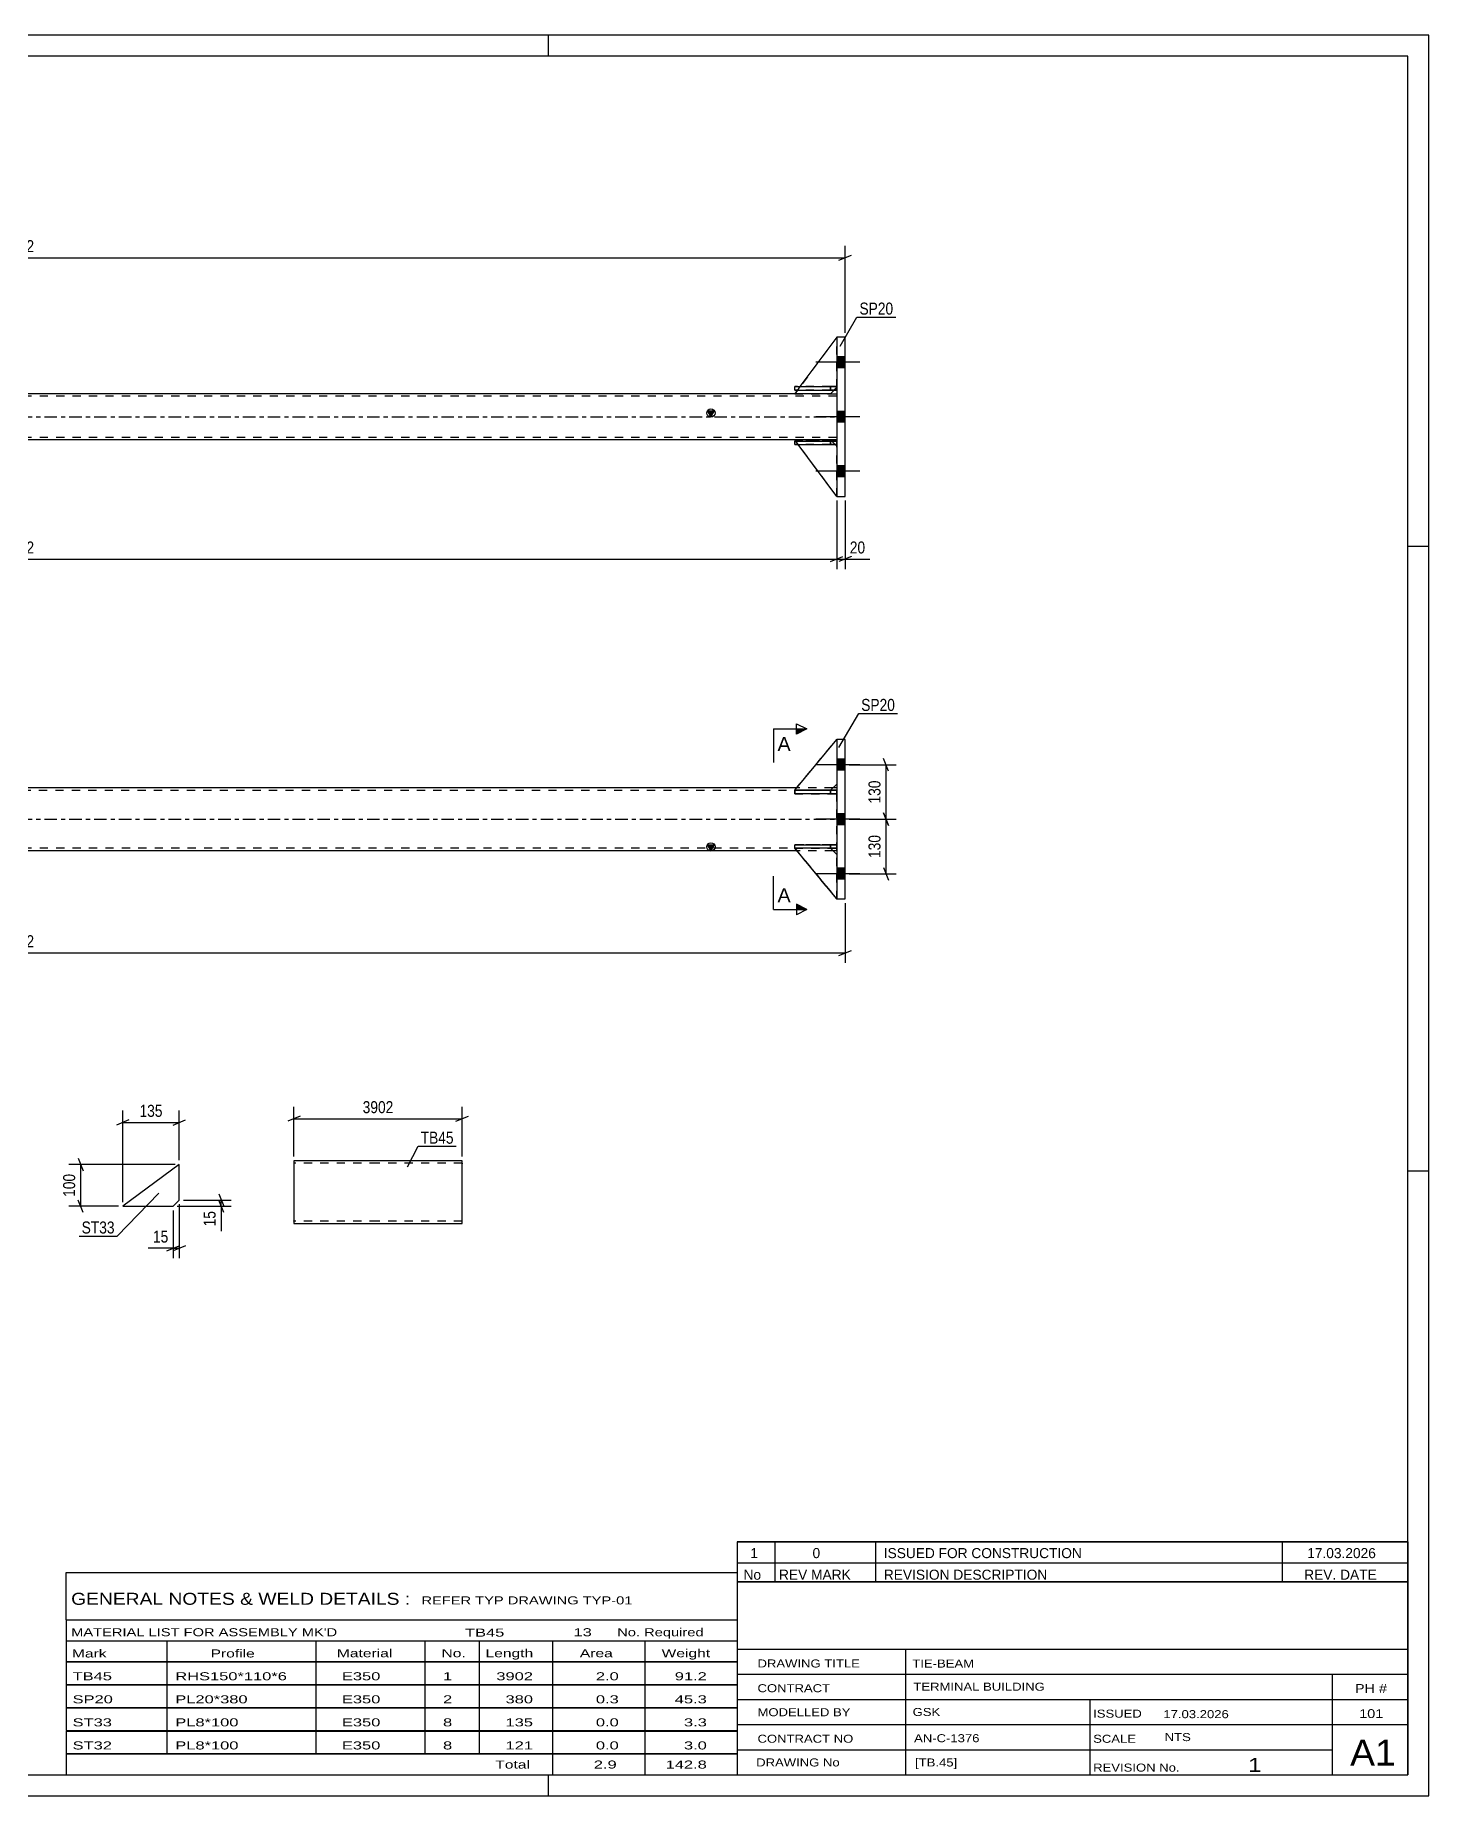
# Model space of a CAD drawing. Header units: millimetres. Extents: x 0 to 594, y 0 to 420.
# Drawn here: x 261.6 to 594, y 0 to 420 of the extents above; entities that cross this region are included whole.
import ezdxf

# ---------------------------------------------------------------- set-up
doc = ezdxf.new("R2010")
doc.units = ezdxf.units.MM
doc.linetypes.add('DXK_LINE_DOT2', pattern=[3.9198, 1.9599, -1.9599])
doc.linetypes.add('DXK_LINE_DOT3', pattern=[5.9187, 2.979, -0.9799, 0.9799, -0.9799])
doc.styles.add('Arial', font='ARIAL.TTF', dxfattribs={"height": 0.2})
doc.styles.add('Arial Narrow', font='ARIALN.TTF', dxfattribs={"height": 0.2})

# ---------------------------------------------------------------- blocks, each defined once
blk = doc.blocks.new('Unknown-580441478-1163')
at = {"color": 5, "linetype": 'Continuous'}
for p, q in [((594, 420), (0, 420)), ((384, 415), (384, 420)), ((594, 0), (594, 420)), ((589, 415), (5, 415)), ((589, 5), (589, 415)), ((594, 298), (589, 298)), ((594, 149), (589, 149)), ((5, 5), (589, 5)), ((384, 0), (384, 5)), ((0, 0), (594, 0))]:
    blk.add_line(p, q, dxfattribs=at)
blk = doc.blocks.new('Part-580441478-1794 - 1775')
at = {"linetype": 'Continuous'}
blk.add_hatch(color=2, dxfattribs=at).paths.add_polyline_path([(422.76, 225.46), (421.96, 226.86), (423.56, 226.86)])
at = {"color": 2, "linetype": 'Continuous'}
for p, q in [((63.47, 240.46), (62.56, 240.46)), ((443.25, 240.46), (72.08, 240.46)), ((452.76, 240.46), (451.85, 240.46)), ((422.76, 225.46), (421.96, 226.86)), ((421.96, 226.86), (423.56, 226.86)), ((423.56, 226.86), (422.76, 225.46)), ((63.45, 225.46), (62.56, 225.46)), ((443.27, 225.46), (72.06, 225.46)), ((452.76, 225.46), (451.87, 225.46))]:
    blk.add_line(p, q, dxfattribs=at)
at = {"color": 7, "linetype": 'DXK_LINE_DOT2'}
for p, q in [((62.56, 225.46), (62.56, 240.46)), ((62.56, 239.86), (452.76, 239.86)), ((72.08, 240.46), (63.47, 240.46)), ((451.85, 240.46), (443.25, 240.46)), ((452.76, 225.46), (452.76, 240.46)), ((452.76, 226.06), (62.56, 226.06)), ((72.06, 225.46), (63.45, 225.46)), ((451.87, 225.46), (443.27, 225.46))]:
    blk.add_line(p, q, dxfattribs=at)
at = {"color": 7, "linetype": 'DXK_LINE_DOT3'}
blk.add_line((62.56, 232.96), (452.76, 232.96), dxfattribs=at)
at = {"color": 2, "linetype": 'Continuous'}
blk.add_circle((422.76, 226.36), 1, dxfattribs=at)
blk = doc.blocks.new('Part-580441478-1785 - 1775')
at = {"color": 2, "linetype": 'Continuous'}
for p, q in [((442.76, 239.06), (442.76, 239.86)), ((442.76, 239.86), (452.76, 239.86)), ((452.76, 239.06), (452.76, 239.86)), ((452.76, 239.86), (452.76, 239.86)), ((452.76, 239.06), (442.76, 239.06)), ((452.76, 239.06), (452.76, 239.06))]:
    blk.add_line(p, q, dxfattribs=at)
at = {"color": 7, "linetype": 'DXK_LINE_DOT2'}
for p, q in [((451.26, 239.86), (442.76, 239.86)), ((451.26, 239.06), (451.26, 239.86)), ((451.26, 239.86), (452.76, 239.86)), ((452.76, 239.06), (452.76, 239.86)), ((442.76, 239.06), (451.26, 239.06)), ((451.26, 239.06), (452.76, 239.06))]:
    blk.add_line(p, q, dxfattribs=at)
blk = doc.blocks.new('Part-580441478-1838 - 1775')
at = {"color": 7, "linetype": 'DXK_LINE_DOT2'}
for p, q in [((452.76, 239.86), (442.76, 239.86)), ((442.76, 239.86), (452.76, 239.86)), ((442.76, 239.86), (442.76, 239.06)), ((451.26, 239.86), (451.26, 239.06)), ((452.76, 239.06), (452.76, 239.86)), ((451.26, 239.06), (442.76, 239.06)), ((442.76, 239.06), (452.76, 239.06)), ((451.26, 239.06), (452.76, 239.06))]:
    blk.add_line(p, q, dxfattribs=at)
blk = doc.blocks.new('Part-580441478-1782 - 1775')
at = {"color": 2, "linetype": 'Continuous'}
for p, q in [((442.76, 239.87), (452.76, 251.96)), ((442.76, 239.87), (442.76, 239.87)), ((451.26, 239.87), (442.76, 239.87)), ((451.26, 239.87), (452.76, 241.37)), ((451.26, 239.87), (451.26, 239.87))]:
    blk.add_line(p, q, dxfattribs=at)
at = {"color": 7, "linetype": 'DXK_LINE_DOT2'}
for p, q in [((442.76, 239.87), (452.76, 251.96)), ((452.76, 251.96), (452.76, 241.37)), ((451.26, 239.87), (442.76, 239.87)), ((452.76, 241.37), (451.26, 239.87))]:
    blk.add_line(p, q, dxfattribs=at)
blk = doc.blocks.new('Part-580441478-1815 - 1775')
at = {"color": 7, "linetype": 'DXK_LINE_DOT2'}
for p, q in [((452.76, 226.86), (442.76, 226.86)), ((442.76, 226.86), (452.76, 226.86)), ((442.76, 226.06), (442.76, 226.86)), ((451.26, 226.86), (451.26, 226.06)), ((452.76, 226.06), (452.76, 226.86)), ((451.26, 226.06), (442.76, 226.06)), ((442.76, 226.06), (452.76, 226.06)), ((451.26, 226.06), (452.76, 226.06))]:
    blk.add_line(p, q, dxfattribs=at)
blk = doc.blocks.new('Part-580441478-1818 - 1775')
at = {"color": 7, "linetype": 'DXK_LINE_DOT2'}
for p, q in [((442.76, 226.07), (442.76, 226.07)), ((451.26, 226.07), (442.76, 226.07)), ((442.76, 226.07), (452.76, 213.96)), ((451.26, 226.07), (442.76, 226.07)), ((452.76, 213.96), (442.76, 226.07)), ((452.76, 224.57), (451.26, 226.07)), ((451.26, 226.07), (451.26, 226.07)), ((452.76, 224.57), (451.26, 226.07)), ((452.76, 213.96), (452.76, 224.57))]:
    blk.add_line(p, q, dxfattribs=at)
blk = doc.blocks.new('Part-580441478-1821 - 1775')
at = {"color": 2, "linetype": 'Continuous'}
for p, q in [((442.76, 226.07), (442.76, 226.07)), ((443.59, 226.07), (442.76, 226.07)), ((452.76, 213.96), (442.76, 226.07)), ((452.76, 224.57), (451.27, 226.06)), ((452.76, 213.96), (452.76, 213.96))]:
    blk.add_line(p, q, dxfattribs=at)
at = {"color": 7, "linetype": 'DXK_LINE_DOT2'}
for p, q in [((451.26, 226.07), (442.76, 226.07)), ((452.76, 213.96), (442.76, 226.07)), ((451.26, 226.07), (443.59, 226.07)), ((451.27, 226.06), (451.26, 226.07)), ((451.26, 226.07), (451.26, 226.07)), ((452.76, 224.57), (451.26, 226.07)), ((452.76, 213.96), (452.76, 224.57)), ((452.76, 213.96), (452.76, 213.96))]:
    blk.add_line(p, q, dxfattribs=at)
blk = doc.blocks.new('Part-580441478-1824 - 1775')
at = {"color": 7, "linetype": 'DXK_LINE_DOT2'}
for p, q in [((442.76, 239.87), (452.76, 251.96)), ((442.76, 239.87), (452.76, 251.96)), ((452.76, 251.96), (452.76, 241.37)), ((442.76, 239.87), (442.76, 239.87)), ((451.26, 239.87), (442.76, 239.87)), ((451.26, 239.87), (442.76, 239.87)), ((452.76, 241.37), (451.26, 239.87)), ((452.76, 241.37), (451.26, 239.87)), ((451.26, 239.87), (451.26, 239.87))]:
    blk.add_line(p, q, dxfattribs=at)
blk = doc.blocks.new('Bolt-580441478-1826 - 1775')
at = {"linetype": 'Continuous'}
for points in [[(452.76, 247.26), (452.76, 244.66), (454.76, 244.66), (454.76, 247.26)], [(452.76, 247.26), (452.76, 244.66), (454.76, 244.66), (454.76, 247.26)], [(452.76, 247.26), (452.76, 244.66), (454.76, 244.66), (454.76, 247.26)], [(452.76, 234.26), (452.76, 231.66), (454.76, 231.66), (454.76, 234.26)], [(452.76, 234.26), (452.76, 231.66), (454.76, 231.66), (454.76, 234.26)], [(452.76, 221.26), (452.76, 218.66), (454.76, 218.66), (454.76, 221.26)], [(452.76, 221.26), (452.76, 218.66), (454.76, 218.66), (454.76, 221.26)], [(452.76, 221.26), (452.76, 218.66), (454.76, 218.66), (454.76, 221.26)]]:
    blk.add_hatch(color=1, dxfattribs=at).paths.add_polyline_path(points)
at = {"color": 1, "linetype": 'Continuous'}
for p, q in [((458.26, 245.96), (447.76, 245.96)), ((458.26, 245.96), (447.76, 245.96)), ((458.26, 245.96), (447.76, 245.96)), ((454.76, 247.26), (452.76, 247.26)), ((454.76, 247.26), (452.76, 247.26)), ((454.76, 247.26), (452.76, 247.26)), ((454.76, 244.66), (452.76, 244.66)), ((454.76, 244.66), (452.76, 244.66)), ((454.76, 244.66), (452.76, 244.66)), ((458.26, 232.96), (447.76, 232.96)), ((458.26, 232.96), (447.76, 232.96)), ((454.76, 234.26), (452.76, 234.26)), ((454.76, 234.26), (452.76, 234.26)), ((454.76, 231.66), (452.76, 231.66)), ((454.76, 231.66), (452.76, 231.66)), ((458.26, 219.96), (447.76, 219.96)), ((458.26, 219.96), (447.76, 219.96)), ((458.26, 219.96), (447.76, 219.96)), ((454.76, 221.26), (452.76, 221.26)), ((454.76, 221.26), (452.76, 221.26)), ((454.76, 221.26), (452.76, 221.26)), ((454.76, 218.66), (452.76, 218.66)), ((454.76, 218.66), (452.76, 218.66)), ((454.76, 218.66), (452.76, 218.66))]:
    blk.add_line(p, q, dxfattribs=at)
blk = doc.blocks.new('Part-580441478-1829 - 1775')
at = {"color": 2, "linetype": 'Continuous'}
for p, q in [((442.76, 226.06), (442.76, 226.86)), ((442.76, 226.86), (452.76, 226.86)), ((452.76, 226.06), (452.76, 226.86)), ((452.76, 226.86), (452.76, 226.86)), ((442.76, 226.06), (442.77, 226.06)), ((452.76, 226.06), (443.59, 226.06)), ((452.76, 226.06), (452.76, 226.06))]:
    blk.add_line(p, q, dxfattribs=at)
at = {"color": 7, "linetype": 'DXK_LINE_DOT2'}
for p, q in [((451.26, 226.86), (442.76, 226.86)), ((451.26, 226.06), (451.26, 226.86)), ((451.26, 226.86), (452.76, 226.86)), ((452.76, 226.06), (452.76, 226.86)), ((442.76, 226.06), (451.26, 226.06)), ((443.59, 226.06), (442.77, 226.06)), ((451.26, 226.06), (452.76, 226.06))]:
    blk.add_line(p, q, dxfattribs=at)
blk = doc.blocks.new('Part-580441478-1843 - 1775')
at = {"color": 2, "linetype": 'Continuous'}
for p, q in [((454.76, 251.96), (452.76, 251.96)), ((452.76, 251.96), (452.76, 213.96)), ((454.76, 213.96), (454.76, 251.96)), ((452.76, 213.96), (454.76, 213.96))]:
    blk.add_line(p, q, dxfattribs=at)
blk = doc.blocks.new('Part-580441478-1432 - 1403')
at = {"color": 2, "linetype": 'Continuous'}
for p, q in [((343.31, 151.5), (323.31, 151.5)), ((323.31, 151.5), (323.31, 136.59)), ((363.41, 151.5), (343.41, 151.5)), ((363.41, 137.7), (363.41, 151.5)), ((323.31, 136.59), (323.31, 136.5)), ((323.31, 136.5), (343.31, 136.5)), ((343.41, 136.5), (363.41, 136.5)), ((363.41, 136.5), (363.41, 137.7))]:
    blk.add_line(p, q, dxfattribs=at)
at = {"color": 7, "linetype": 'DXK_LINE_DOT2'}
for p, q in [((343.31, 150.9), (323.31, 150.9)), ((363.41, 150.9), (343.41, 150.9)), ((363.41, 150.9), (363.41, 150.86)), ((363.41, 150.86), (363.41, 150.9)), ((363.41, 150.76), (363.41, 150.86)), ((363.41, 150.86), (363.41, 150.76)), ((323.31, 137.1), (323.31, 137.15)), ((343.31, 137.1), (323.31, 137.1)), ((363.41, 137.1), (343.41, 137.1)), ((363.41, 137.15), (363.41, 137.47)), ((363.41, 137.1), (363.41, 137.15))]:
    blk.add_line(p, q, dxfattribs=at)
blk = doc.blocks.new('Part-580441478-1999 - 1983')
at = {"color": 2, "linetype": 'Continuous'}
for p, q in [((295.95, 150.62), (282.45, 140.62)), ((295.95, 142.12), (295.95, 150.62)), ((282.45, 140.62), (294.45, 140.62)), ((294.45, 140.62), (295.95, 142.12))]:
    blk.add_line(p, q, dxfattribs=at)
blk = doc.blocks.new('Part-580441478-1658 - 1642')
at = {"linetype": 'Continuous'}
blk.add_hatch(color=2, dxfattribs=at).paths.add_polyline_path([(422.76, 328.97), (421.96, 330.37), (423.56, 330.37)])
at = {"color": 2, "linetype": 'Continuous'}
for p, q in [((64.06, 334.47), (62.56, 334.47)), ((442.76, 334.47), (72.56, 334.47)), ((451.26, 334.47), (452.76, 334.47)), ((422.76, 328.97), (421.96, 330.37)), ((421.96, 330.37), (423.56, 330.37)), ((423.56, 330.37), (422.76, 328.97)), ((62.56, 323.47), (64.06, 323.47)), ((442.76, 323.47), (72.56, 323.47)), ((452.76, 323.47), (451.26, 323.47))]:
    blk.add_line(p, q, dxfattribs=at)
at = {"color": 7, "linetype": 'DXK_LINE_DOT2'}
for p, q in [((62.56, 323.47), (62.56, 334.47)), ((452.76, 333.87), (62.56, 333.87)), ((72.56, 334.47), (64.06, 334.47)), ((451.26, 334.47), (442.76, 334.47)), ((452.76, 334.47), (452.76, 323.47)), ((452.76, 324.07), (62.56, 324.07)), ((72.56, 323.47), (64.06, 323.47)), ((451.26, 323.47), (442.76, 323.47))]:
    blk.add_line(p, q, dxfattribs=at)
at = {"color": 7, "linetype": 'DXK_LINE_DOT3'}
blk.add_line((62.56, 328.97), (452.76, 328.97), dxfattribs=at)
at = {"color": 2, "linetype": 'Continuous'}
blk.add_circle((422.76, 329.87), 1, dxfattribs=at)
blk = doc.blocks.new('Part-580441478-1644 - 1642')
at = {"color": 2, "linetype": 'Continuous'}
for p, q in [((442.76, 335.36), (442.76, 336.16)), ((442.76, 336.16), (452.76, 336.16)), ((452.76, 336.16), (452.76, 336.16)), ((452.76, 336.16), (452.76, 335.36)), ((442.76, 335.36), (452.76, 335.36))]:
    blk.add_line(p, q, dxfattribs=at)
at = {"color": 7, "linetype": 'DXK_LINE_DOT2'}
for p, q in [((451.26, 336.16), (442.76, 336.16)), ((452.76, 336.16), (451.26, 336.16)), ((451.26, 336.16), (451.26, 335.36)), ((451.26, 335.36), (442.76, 335.36)), ((451.26, 335.36), (452.76, 335.36))]:
    blk.add_line(p, q, dxfattribs=at)
blk = doc.blocks.new('Part-580441478-1645 - 1642')
at = {"color": 7, "linetype": 'DXK_LINE_DOT2'}
for p, q in [((442.76, 322.36), (442.76, 323.16)), ((451.26, 323.16), (442.76, 323.16)), ((442.76, 323.16), (452.76, 323.16)), ((451.26, 322.36), (442.76, 322.36)), ((442.76, 322.36), (452.76, 322.36)), ((451.26, 322.36), (451.26, 323.16)), ((451.26, 323.16), (452.76, 323.16)), ((452.76, 322.36), (451.26, 322.36)), ((452.76, 322.36), (452.76, 323.16)), ((452.76, 322.36), (452.76, 322.36))]:
    blk.add_line(p, q, dxfattribs=at)
blk = doc.blocks.new('Part-580441478-1646 - 1642')
at = {"color": 7, "linetype": 'DXK_LINE_DOT2'}
for p, q in [((442.76, 335.36), (442.76, 336.16)), ((451.26, 336.16), (442.76, 336.16)), ((442.76, 336.16), (452.76, 336.16)), ((451.26, 335.36), (451.26, 336.16)), ((451.26, 336.16), (452.76, 336.16)), ((452.76, 335.36), (452.76, 336.16)), ((451.26, 335.36), (442.76, 335.36)), ((442.76, 335.36), (452.76, 335.36)), ((452.76, 335.36), (451.26, 335.36)), ((452.76, 335.36), (452.76, 335.36))]:
    blk.add_line(p, q, dxfattribs=at)
blk = doc.blocks.new('Part-580441478-1647 - 1642')
at = {"color": 7, "linetype": 'DXK_LINE_DOT2'}
for p, q in [((452.76, 347.97), (442.76, 334.47)), ((452.76, 335.97), (452.76, 347.97)), ((442.76, 334.47), (451.26, 334.47)), ((451.26, 334.47), (452.76, 335.97))]:
    blk.add_line(p, q, dxfattribs=at)
blk = doc.blocks.new('Part-580441478-1663 - 1642')
at = {"color": 2, "linetype": 'Continuous'}
for p, q in [((454.76, 347.97), (452.76, 347.97)), ((452.76, 347.97), (452.76, 309.97)), ((454.76, 309.97), (454.76, 347.97)), ((452.76, 309.97), (454.76, 309.97))]:
    blk.add_line(p, q, dxfattribs=at)
blk = doc.blocks.new('Part-580441478-1664 - 1642')
at = {"color": 2, "linetype": 'Continuous'}
for p, q in [((452.76, 347.97), (444.01, 336.16)), ((443.42, 335.36), (442.76, 334.47)), ((451.26, 334.47), (442.76, 334.47)), ((452.15, 335.36), (451.26, 334.47))]:
    blk.add_line(p, q, dxfattribs=at)
at = {"color": 7, "linetype": 'DXK_LINE_DOT2'}
for p, q in [((452.76, 347.97), (452.76, 335.97)), ((444.01, 336.16), (443.42, 335.36)), ((452.76, 335.97), (452.15, 335.36))]:
    blk.add_line(p, q, dxfattribs=at)
blk = doc.blocks.new('Part-580441478-1671 - 1642')
at = {"color": 7, "linetype": 'DXK_LINE_DOT2'}
for p, q in [((452.76, 309.97), (442.76, 323.47)), ((442.76, 323.47), (451.26, 323.47)), ((451.26, 323.47), (442.76, 323.47)), ((451.26, 323.47), (452.76, 321.97)), ((451.26, 323.47), (451.26, 323.47)), ((451.26, 323.47), (452.76, 321.97)), ((452.76, 321.97), (452.76, 321.97)), ((452.76, 309.97), (452.76, 321.97))]:
    blk.add_line(p, q, dxfattribs=at)
blk = doc.blocks.new('Bolt-580441478-1672 - 1642')
at = {"linetype": 'Continuous'}
for points in [[(452.76, 343.27), (452.76, 340.67), (454.76, 340.67), (454.76, 343.27)], [(452.76, 343.27), (452.76, 340.67), (454.76, 340.67), (454.76, 343.27)], [(452.76, 343.27), (452.76, 340.67), (454.76, 340.67), (454.76, 343.27)], [(452.76, 330.27), (452.76, 327.67), (454.76, 327.67), (454.76, 330.27)], [(452.76, 330.27), (452.76, 327.67), (454.76, 327.67), (454.76, 330.27)], [(452.76, 317.27), (452.76, 314.67), (454.76, 314.67), (454.76, 317.27)], [(452.76, 317.27), (452.76, 314.67), (454.76, 314.67), (454.76, 317.27)], [(452.76, 317.27), (452.76, 314.67), (454.76, 314.67), (454.76, 317.27)]]:
    blk.add_hatch(color=1, dxfattribs=at).paths.add_polyline_path(points)
at = {"color": 1, "linetype": 'Continuous'}
for p, q in [((458.26, 341.97), (447.76, 341.97)), ((458.26, 341.97), (447.76, 341.97)), ((458.26, 341.97), (447.76, 341.97)), ((454.76, 343.27), (452.76, 343.27)), ((454.76, 343.27), (452.76, 343.27)), ((454.76, 343.27), (452.76, 343.27)), ((454.76, 340.67), (452.76, 340.67)), ((454.76, 340.67), (452.76, 340.67)), ((454.76, 340.67), (452.76, 340.67)), ((458.26, 328.97), (447.76, 328.97)), ((458.26, 328.97), (447.76, 328.97)), ((454.76, 330.27), (452.76, 330.27)), ((454.76, 330.27), (452.76, 330.27)), ((454.76, 327.67), (452.76, 327.67)), ((454.76, 327.67), (452.76, 327.67)), ((458.26, 315.97), (447.76, 315.97)), ((458.26, 315.97), (447.76, 315.97)), ((458.26, 315.97), (447.76, 315.97)), ((454.76, 317.27), (452.76, 317.27)), ((454.76, 317.27), (452.76, 317.27)), ((454.76, 317.27), (452.76, 317.27)), ((454.76, 314.67), (452.76, 314.67)), ((454.76, 314.67), (452.76, 314.67)), ((454.76, 314.67), (452.76, 314.67))]:
    blk.add_line(p, q, dxfattribs=at)
blk = doc.blocks.new('Part-580441478-1680 - 1642')
at = {"color": 2, "linetype": 'Continuous'}
for p, q in [((442.76, 322.36), (442.76, 323.16)), ((442.76, 323.16), (452.76, 323.16)), ((442.76, 322.36), (452.76, 322.36)), ((452.76, 323.16), (452.76, 323.16)), ((452.76, 322.36), (452.76, 323.16))]:
    blk.add_line(p, q, dxfattribs=at)
at = {"color": 7, "linetype": 'DXK_LINE_DOT2'}
for p, q in [((451.26, 323.16), (442.76, 323.16)), ((451.26, 322.36), (442.76, 322.36)), ((452.76, 323.16), (451.26, 323.16)), ((451.26, 323.16), (451.26, 322.36)), ((451.26, 322.36), (452.76, 322.36)), ((452.76, 322.36), (452.76, 322.36))]:
    blk.add_line(p, q, dxfattribs=at)
blk = doc.blocks.new('Part-580441478-1681 - 1642')
at = {"color": 2, "linetype": 'Continuous'}
for p, q in [((442.76, 323.47), (442.76, 323.47)), ((451.26, 323.47), (442.76, 323.47)), ((443, 323.16), (442.76, 323.47)), ((451.26, 323.47), (451.26, 323.47)), ((451.58, 323.16), (451.26, 323.47)), ((452.76, 309.97), (443.59, 322.36)), ((452.76, 321.97), (452.38, 322.36))]:
    blk.add_line(p, q, dxfattribs=at)
at = {"color": 7, "linetype": 'DXK_LINE_DOT2'}
for p, q in [((442.76, 323.47), (451.26, 323.47)), ((451.26, 323.47), (452.76, 321.97)), ((443.59, 322.36), (443, 323.16)), ((452.38, 322.36), (451.58, 323.16)), ((452.76, 321.97), (452.76, 321.97)), ((452.76, 309.97), (452.76, 321.97)), ((452.76, 309.97), (452.76, 309.97))]:
    blk.add_line(p, q, dxfattribs=at)
blk = doc.blocks.new('StraightDimension-580441478-1896 - 1775')
at = {"color": 7, "linetype": 'Continuous'}
for p, q in [((455.76, 245.96), (466.96, 245.96)), ((465.16, 244.46), (463.96, 247.46)), ((464.56, 232.96), (464.56, 245.96)), ((455.76, 232.96), (466.96, 232.96)), ((463.96, 234.46), (465.16, 231.46))]:
    blk.add_line(p, q, dxfattribs=at)
at = {"color": 0}
blk.add_wipeout([(463.81, 242.8), (459.61, 242.8), (459.61, 236.12), (463.81, 236.12)], dxfattribs=at)
at = {"color": 3, "style": 'Arial Narrow'}
blk.add_text('130', height=2.863, rotation=90.0002, dxfattribs=at).set_placement((463.21, 236.72))
blk = doc.blocks.new('StraightDimension-580441478-1845 - 1775')
at = {"color": 7, "linetype": 'Continuous'}
for p, q in [((60.56, 212.96), (60.56, 198.68)), ((454.76, 212.96), (454.76, 198.68)), ((62.06, 201.68), (59.06, 200.48)), ((453.26, 200.48), (456.26, 201.68)), ((60.56, 201.08), (454.76, 201.08))]:
    blk.add_line(p, q, dxfattribs=at)
at = {"color": 0}
blk.add_wipeout([(261.92, 201.83), (261.92, 206.03), (253.41, 206.03), (253.41, 201.83)], dxfattribs=at)
at = {"color": 3, "style": 'Arial Narrow'}
blk.add_text('3942', height=2.863, dxfattribs=at).set_placement((254.01, 202.43))
blk = doc.blocks.new('StraightDimension-580441478-1883 - 1775')
at = {"color": 7, "linetype": 'Continuous'}
for p, q in [((455.76, 232.96), (466.96, 232.96)), ((465.16, 231.46), (463.96, 234.46)), ((464.56, 219.96), (464.56, 232.96)), ((455.76, 219.96), (466.96, 219.96)), ((463.96, 221.46), (465.16, 218.46))]:
    blk.add_line(p, q, dxfattribs=at)
at = {"color": 0}
blk.add_wipeout([(463.81, 229.8), (459.61, 229.8), (459.61, 223.12), (463.81, 223.12)], dxfattribs=at)
at = {"color": 3, "style": 'Arial Narrow'}
blk.add_text('130', height=2.863, rotation=90.0002, dxfattribs=at).set_placement((463.21, 223.72))
blk = doc.blocks.new('StraightDimension-580441478-1437 - 1403')
at = {"color": 7, "linetype": 'Continuous'}
for p, q in [((323.31, 152.5), (323.31, 164.35)), ((363.41, 152.5), (363.41, 164.35)), ((324.81, 162.1), (321.81, 160.9)), ((323.31, 161.5), (363.41, 161.5)), ((361.91, 160.9), (364.91, 162.1))]:
    blk.add_line(p, q, dxfattribs=at)
at = {"color": 0}
blk.add_wipeout([(347.61, 162.25), (347.61, 166.45), (339.1, 166.45), (339.1, 162.25)], dxfattribs=at)
at = {"color": 3, "style": 'Arial Narrow'}
blk.add_text('3902', height=2.863, dxfattribs=at).set_placement((339.7, 162.85))
blk = doc.blocks.new('StraightDimension-580441478-2001 - 1983')
at = {"color": 7, "linetype": 'Continuous'}
for p, q in [((283.95, 161.22), (280.95, 160.02)), ((282.45, 141.62), (282.45, 163.47)), ((282.45, 160.62), (295.95, 160.62)), ((294.45, 160.02), (297.45, 161.22)), ((295.95, 151.62), (295.95, 163.47))]:
    blk.add_line(p, q, dxfattribs=at)
at = {"color": 0}
blk.add_wipeout([(292.54, 161.37), (292.54, 165.57), (285.86, 165.57), (285.86, 161.37)], dxfattribs=at)
at = {"color": 3, "style": 'Arial Narrow'}
blk.add_text('135', height=2.863, dxfattribs=at).set_placement((286.46, 161.97))
blk = doc.blocks.new('StraightDimension-580441478-2047 - 1983')
at = {"color": 7, "linetype": 'Continuous'}
for p, q in [((305.35, 143.62), (306.55, 140.62)), ((295.45, 140.62), (308.35, 140.62)), ((296.95, 142.12), (308.35, 142.12)), ((306.55, 139.12), (305.35, 142.12)), ((305.95, 140.62), (305.95, 142.12))]:
    blk.add_line(p, q, dxfattribs=at)
at = {"color": 0}
blk.add_wipeout([(305.2, 140.1), (301, 140.1), (301, 135.24), (305.2, 135.24)], dxfattribs=at)
at = {"color": 7, "linetype": 'Continuous'}
blk.add_line((305.95, 140.62), (305.95, 134.71), dxfattribs=at)
blk.add_line((305.95, 140.62), (305.95, 134.71), dxfattribs=at)
at = {"color": 3, "style": 'Arial Narrow'}
blk.add_text('15', height=2.863, rotation=90.0002, dxfattribs=at).set_placement((304.6, 135.84))
blk = doc.blocks.new('StraightDimension-580441478-2032 - 1983')
at = {"color": 7, "linetype": 'Continuous'}
for p, q in [((271.85, 152.12), (273.05, 149.12)), ((294.95, 150.62), (269.6, 150.62)), ((272.45, 140.62), (272.45, 150.62)), ((281.45, 140.62), (269.6, 140.62)), ((273.05, 139.12), (271.85, 142.12))]:
    blk.add_line(p, q, dxfattribs=at)
at = {"color": 0}
blk.add_wipeout([(271.7, 148.96), (267.5, 148.96), (267.5, 142.28), (271.7, 142.28)], dxfattribs=at)
at = {"color": 3, "style": 'Arial Narrow'}
blk.add_text('100', height=2.863, rotation=90.0002, dxfattribs=at).set_placement((271.1, 142.88))
blk = doc.blocks.new('StraightDimension-580441478-2016 - 1983')
at = {"color": 7, "linetype": 'Continuous'}
for p, q in [((294.45, 139.62), (294.45, 128.22)), ((295.95, 141.12), (295.95, 128.22)), ((292.95, 130.02), (295.95, 131.22)), ((297.45, 131.22), (294.45, 130.02)), ((294.45, 130.62), (295.95, 130.62))]:
    blk.add_line(p, q, dxfattribs=at)
at = {"color": 0}
blk.add_wipeout([(293.93, 131.37), (293.93, 135.57), (289.07, 135.57), (289.07, 131.37)], dxfattribs=at)
at = {"color": 7, "linetype": 'Continuous'}
blk.add_line((294.45, 130.62), (288.54, 130.62), dxfattribs=at)
blk.add_line((294.45, 130.62), (288.54, 130.62), dxfattribs=at)
at = {"color": 3, "style": 'Arial Narrow'}
blk.add_text('15', height=2.863, dxfattribs=at).set_placement((289.67, 131.97))
blk = doc.blocks.new('StraightDimension-580441478-1714 - 1642')
at = {"color": 7, "linetype": 'Continuous'}
for p, q in [((62.56, 308.97), (62.56, 292.61)), ((452.76, 308.97), (452.76, 292.61)), ((64.06, 295.61), (61.06, 294.41)), ((62.56, 295.01), (452.76, 295.01)), ((451.26, 294.41), (454.26, 295.61))]:
    blk.add_line(p, q, dxfattribs=at)
at = {"color": 0}
blk.add_wipeout([(261.92, 295.76), (261.92, 299.96), (253.41, 299.96), (253.41, 295.76)], dxfattribs=at)
at = {"color": 3, "style": 'Arial Narrow'}
blk.add_text('3902', height=2.863, dxfattribs=at).set_placement((254.01, 296.36))
blk = doc.blocks.new('StraightDimension-580441478-1703 - 1642')
at = {"color": 7, "linetype": 'Continuous'}
for p, q in [((60.56, 348.97), (60.56, 369.75)), ((454.76, 348.97), (454.76, 369.75)), ((62.06, 367.5), (59.06, 366.3)), ((60.56, 366.9), (454.76, 366.9)), ((453.26, 366.3), (456.26, 367.5))]:
    blk.add_line(p, q, dxfattribs=at)
at = {"color": 0}
blk.add_wipeout([(261.92, 367.65), (261.92, 371.85), (253.41, 371.85), (253.41, 367.65)], dxfattribs=at)
at = {"color": 3, "style": 'Arial Narrow'}
blk.add_text('3942', height=2.863, dxfattribs=at).set_placement((254.01, 368.25))
blk = doc.blocks.new('StraightDimension-580441478-1740 - 1642')
at = {"color": 7, "linetype": 'Continuous'}
for p, q in [((452.76, 308.97), (452.76, 292.61)), ((454.76, 308.97), (454.76, 292.61)), ((451.26, 294.41), (454.26, 295.61)), ((452.76, 295.01), (454.76, 295.01)), ((456.26, 295.61), (453.26, 294.41))]:
    blk.add_line(p, q, dxfattribs=at)
at = {"color": 0}
blk.add_wipeout([(460.14, 295.76), (460.14, 299.96), (455.29, 299.96), (455.29, 295.76)], dxfattribs=at)
at = {"color": 7, "linetype": 'Continuous'}
blk.add_line((454.76, 295.01), (460.67, 295.01), dxfattribs=at)
blk.add_line((454.76, 295.01), (460.67, 295.01), dxfattribs=at)
at = {"color": 3, "style": 'Arial Narrow'}
blk.add_text('20', height=2.863, dxfattribs=at).set_placement((455.89, 296.36))
blk = doc.blocks.new('Unknown-580441478-3199')
at = {"color": 7, "linetype": 'Continuous'}
for p, q in [((429, 51.05), (429, 5)), ((429, 51.05), (589, 51.05)), ((589, 51), (589, 5)), ((429, 35), (589, 35)), ((469.14, 35), (469.14, 5)), ((429, 29), (589, 29)), ((571, 5.05), (571, 29.05)), ((429, 23), (589, 23)), ((513.14, 23), (513.14, 5)), ((429, 17), (589, 17)), ((429, 11), (571, 11)), ((429, 5), (589, 5))]:
    blk.add_line(p, q, dxfattribs=at)
at = {"color": 7, "style": 'Arial Narrow'}
for s, height, width, p in [('DRAWING TITLE', 1.9089, 1.425378, (433.88, 30.61)), ('TIE-BEAM', 1.909, 1.425378, (470.81, 30.59)), ('CONTRACT', 1.909, 1.425378, (433.88, 24.71)), ('TERMINAL BUILDING', 1.9089, 1.425378, (471.06, 25.07)), ('MODELLED BY', 1.9089, 1.425378, (433.88, 18.98)), ('GSK', 1.909, 1.425378, (470.88, 19.04)), ('ISSUED', 1.909, 1.425378, (513.94, 18.64)), ('17.03.2026', 1.909, 1.425378, (530.69, 18.52)), ('CONTRACT NO', 1.9089, 1.425378, (433.88, 12.66)), ('AN-C-1376', 1.909, 1.425378, (471.23, 12.78)), ('SCALE', 1.909, 1.425378, (513.94, 12.65)), ('A1', 6.204, 1.25, (575.24, 7.2)), ('DRAWING No', 1.909, 1.425378, (433.56, 7)), ('[TB.45]', 1.909, 1.425378, (471.46, 6.99)), ('1', 3.34, 1.5, (550.91, 5.68)), ('REVISION No.', 1.9089, 1.425378, (513.94, 5.77))]:
    blk.add_text(s, height=height, dxfattribs=dict(at, width=width)).set_placement(p)
at = {"color": 7, "linetype": 'Continuous', "style": 'Arial Narrow'}
for s, height, width, p in [('PH #', 2.1, 1.42538, (576.4, 24.55)), ('101', 2.1, 1.42538, (577.41, 18.55)), ('NTS', 1.909, 1.425378, (531, 13.05))]:
    blk.add_text(s, height=height, dxfattribs=dict(at, width=width)).set_placement(p)
blk = doc.blocks.new('Unknown-580441478-3200')
at = {"color": 7, "linetype": 'Continuous'}
for p, q in [((429, 60.55), (589, 60.55)), ((589, 60.55), (429, 60.55)), ((429, 60.55), (429, 55.55)), ((438, 60.55), (438, 55.55)), ((462, 60.55), (462, 55.55)), ((559, 60.55), (559, 55.55)), ((589, 60.55), (589, 55.55)), ((429, 55.55), (589, 55.55)), ((429, 55.55), (429, 51.05)), ((429, 55.55), (589, 55.55)), ((438, 55.55), (438, 51.05)), ((462, 55.55), (462, 51.05)), ((559, 55.55), (559, 51.05)), ((589, 55.55), (589, 51.05)), ((589, 51.05), (429, 51.05))]:
    blk.add_line(p, q, dxfattribs=at)
at = {"color": 7, "linetype": 'Continuous', "style": 'Arial Narrow'}
for s, height, width, p in [('1', 2.39, 1.196471, (432.16, 56.7)), ('0', 2.39, 1.196471, (447, 56.7)), ('ISSUED FOR CONSTRUCTION', 2.3861, 1.196471, (464, 56.7)), ('17.03.2026', 2.386, 1.196471, (565, 56.7)), ('No', 2.386, 1.2, (430.54, 51.55)), ('REV MARK', 2.386, 1.2, (439, 51.55)), ('REVISION DESCRIPTION', 2.3861, 1.2, (464, 51.55)), ('REV. DATE', 2.386, 1.2, (564.28, 51.55))]:
    blk.add_text(s, height=height, dxfattribs=dict(at, width=width)).set_placement(p)
blk = doc.blocks.new('Unknown-580441478-3201')
at = {"color": 7, "linetype": 'Continuous'}
for p, q in [((269, 53.25), (429, 53.25)), ((269, 42), (269, 53.25)), ((429, 53.25), (429, 42)), ((269, 42), (429, 42)), ((269, 42), (269, 37)), ((429, 42), (429, 37)), ((269, 37), (429, 37)), ((269, 37), (269, 32)), ((293, 37), (293, 32)), ((328.5, 37), (328.5, 32)), ((354.5, 37), (354.5, 32)), ((367.5, 37), (367.5, 32)), ((385, 37), (385, 32)), ((407, 37), (407, 32)), ((429, 37), (429, 32)), ((269, 32), (429, 32)), ((269, 31.95), (269, 26.55)), ((269, 31.95), (429, 31.95)), ((293, 32), (293, 26.5)), ((328.5, 32), (328.5, 26.5)), ((354.5, 32), (354.5, 26.5)), ((367.5, 32), (367.5, 26.5)), ((385, 32), (385, 26.5)), ((407, 32), (407, 26.5)), ((429, 31.95), (429, 26.55)), ((269, 26.55), (429, 26.55)), ((269, 26.45), (269, 21.05)), ((269, 26.45), (429, 26.45)), ((293, 26.5), (293, 21)), ((328.5, 26.5), (328.5, 21)), ((354.5, 26.5), (354.5, 21)), ((367.5, 26.5), (367.5, 21)), ((385, 26.5), (385, 21)), ((407, 26.5), (407, 21)), ((429, 26.45), (429, 21.05)), ((269, 21.05), (429, 21.05)), ((293, 21), (293, 15.5)), ((328.5, 21), (328.5, 15.5)), ((354.5, 21), (354.5, 15.5)), ((367.5, 21), (367.5, 15.5)), ((385, 21), (385, 15.5)), ((407, 21), (407, 15.5)), ((269, 20.95), (269, 15.55)), ((269, 20.95), (429, 20.95)), ((429, 20.95), (429, 15.55)), ((269, 15.55), (429, 15.55)), ((269, 15.45), (269, 10.05)), ((269, 15.45), (429, 15.45)), ((293, 15.5), (293, 10)), ((328.5, 15.5), (328.5, 10)), ((354.5, 15.5), (354.5, 10)), ((367.5, 15.5), (367.5, 10)), ((385, 15.5), (385, 10)), ((407, 15.5), (407, 10)), ((429, 15.45), (429, 10.05)), ((269, 10.05), (429, 10.05)), ((269, 10), (429, 10)), ((269, 10), (269, 5)), ((385, 10), (385, 5)), ((407, 10), (407, 5)), ((429, 10), (429, 5)), ((269, 5), (429, 5))]:
    blk.add_line(p, q, dxfattribs=at)
at = {"color": 7, "style": 'Arial Narrow'}
for s, height, width, p in [('GENERAL NOTES & WELD DETAILS :', 2.8633, 1.4, (270.15, 45.56)), ('REFER TYP DRAWING TYP-01', 1.9089, 1.6, (353.7, 45.66)), ("MATERIAL LIST FOR ASSEMBLY MK'D", 1.9089, 1.6, (270.15, 38.06)), ('TB45', 1.909, 1.794707, (364.1, 37.97)), ('13', 1.909, 1.794707, (389.99, 38.06)), ('No. Required', 1.9089, 1.6, (400.41, 38.06)), ('Mark', 1.909, 1.7, (270.34, 33)), ('Profile', 1.909, 1.7, (303.41, 33)), ('Material', 1.909, 1.7, (333.54, 33.06)), ('No.', 1.909, 1.7, (358.5, 33.06)), ('Length', 1.909, 1.7, (369, 33.06)), ('Area', 1.909, 1.7, (391.5, 33.06)), ('Weight', 1.909, 1.7, (411, 33.06))]:
    blk.add_text(s, height=height, dxfattribs=dict(at, width=width)).set_placement(p)
at = {"color": 7, "linetype": 'Continuous', "style": 'Arial Narrow'}
for s, height, width, p in [('TB45', 1.909, 1.794707, (270.5, 27.56)), ('RHS150*110*6', 1.9089, 1.794707, (295, 27.56)), ('E350', 1.909, 1.794707, (334.74, 27.56)), ('1', 1.91, 1.794707, (358.86, 27.56)), ('3902', 1.909, 1.794707, (371.58, 27.56)), ('2.0', 1.909, 1.794707, (395.32, 27.56)), ('91.2', 1.909, 1.794707, (414.14, 27.56)), ('SP20', 1.909, 1.794707, (270.5, 22.06)), ('PL20*380', 1.909, 1.794707, (295, 22.06)), ('E350', 1.909, 1.794707, (334.74, 22.06)), ('2', 1.91, 1.794707, (358.86, 22.06)), ('380', 1.909, 1.794707, (373.77, 22.06)), ('0.3', 1.909, 1.794707, (395.32, 22.06)), ('45.3', 1.909, 1.794707, (414.14, 22.06)), ('ST33', 1.909, 1.794707, (270.5, 16.56)), ('PL8*100', 1.909, 1.794707, (295, 16.56)), ('E350', 1.909, 1.794707, (334.74, 16.56)), ('8', 1.91, 1.794707, (358.86, 16.56)), ('135', 1.909, 1.794707, (373.77, 16.56)), ('0.0', 1.909, 1.794707, (395.32, 16.56)), ('3.3', 1.909, 1.794707, (416.33, 16.56)), ('ST32', 1.909, 1.794707, (270.5, 11.06)), ('PL8*100', 1.909, 1.794707, (295, 11.06)), ('E350', 1.909, 1.794707, (334.74, 11.06)), ('8', 1.91, 1.794707, (358.86, 11.06)), ('121', 1.909, 1.794707, (373.77, 11.06)), ('0.0', 1.909, 1.794707, (395.32, 11.06)), ('3.0', 1.909, 1.794707, (416.33, 11.06)), ('Total', 1.909, 1.7, (371.33, 6.5)), ('2.9', 1.909, 1.794707, (394.83, 6.5)), ('142.8', 1.909, 1.794707, (411.96, 6.5))]:
    blk.add_text(s, height=height, dxfattribs=dict(at, width=width)).set_placement(p)
blk = doc.blocks.new('Mark-580441478-1839 - 1775')
at = {"color": 0}
blk.add_wipeout([(466.66, 258.8), (466.66, 261.8), (458.62, 261.8), (458.62, 258.8)], dxfattribs=at)
blk.add_wipeout([(466.66, 258.8), (466.66, 261.8), (458.62, 261.8), (458.62, 258.8)], dxfattribs=at)
at = {"color": 30, "linetype": 'Continuous'}
for p, q in [((453.31, 250.1), (458.02, 258.2)), ((458.02, 258.2), (467.26, 258.2))]:
    blk.add_line(p, q, dxfattribs=at)
at = {"color": 3, "style": 'Arial Narrow'}
blk.add_text('SP20', height=2.863, dxfattribs=at).set_placement((458.62, 258.8))
blk = doc.blocks.new('SectionMark-580441478-1958 - 1775')
at = {"color": 0, "linetype": 'Continuous'}
for points in [[(441.77, 249.26), (441.77, 252.76), (438.66, 252.76), (438.66, 249.26)], [(441.77, 213.17), (441.77, 216.67), (438.66, 216.67), (438.66, 213.17)]]:
    blk.add_wipeout(points, dxfattribs=at)
at = {"linetype": 'Continuous'}
for points in [[(443.16, 253.26), (443.16, 254.51), (445.66, 254.51)], [(443.16, 211.42), (443.16, 212.67), (445.66, 211.42)]]:
    blk.add_hatch(color=6, dxfattribs=at).paths.add_polyline_path(points)
at = {"color": 6, "linetype": 'Continuous'}
for p, q in [((437.66, 254.51), (437.66, 246.51)), ((437.66, 254.51), (445.66, 254.51)), ((443.16, 253.26), (443.16, 255.76)), ((443.16, 255.76), (445.66, 254.51)), ((445.66, 254.51), (443.16, 253.26)), ((437.66, 211.42), (437.66, 219.42)), ((437.66, 211.42), (445.66, 211.42)), ((445.66, 211.42), (443.16, 212.67)), ((443.16, 212.67), (443.16, 210.17)), ((445.66, 211.42), (443.16, 210.17))]:
    blk.add_line(p, q, dxfattribs=at)
at = {"color": 3, "linetype": 'Continuous', "style": 'Arial'}
for p in [(438.66, 249.26), (438.66, 213.17)]:
    blk.add_text('A', height=3.34, dxfattribs=at).set_placement(p)
blk = doc.blocks.new('Mark-580441478-1427 - 1403')
at = {"color": 0}
blk.add_wipeout([(361.39, 155.56), (361.39, 158.56), (353.53, 158.56), (353.53, 155.56)], dxfattribs=at)
blk.add_wipeout([(361.39, 155.56), (361.39, 158.56), (353.53, 158.56), (353.53, 155.56)], dxfattribs=at)
at = {"color": 30, "linetype": 'Continuous'}
for p, q in [((350.42, 150.04), (352.93, 154.96)), ((352.93, 154.96), (361.99, 154.96))]:
    blk.add_line(p, q, dxfattribs=at)
at = {"color": 3, "style": 'Arial Narrow'}
blk.add_text('TB45', height=2.863, dxfattribs=at).set_placement((353.53, 155.56))
blk = doc.blocks.new('Mark-580441478-1995 - 1983')
at = {"color": 0}
blk.add_wipeout([(280.51, 134.14), (280.51, 137.14), (272.66, 137.14), (272.66, 134.14)], dxfattribs=at)
blk.add_wipeout([(280.51, 134.14), (280.51, 137.14), (272.66, 137.14), (272.66, 134.14)], dxfattribs=at)
at = {"color": 30, "linetype": 'Continuous'}
for p in [(291.04, 143.74), (272.06, 133.54)]:
    blk.add_line(p, (281.11, 133.54), dxfattribs=at)
at = {"color": 3, "style": 'Arial Narrow'}
blk.add_text('ST33', height=2.863, dxfattribs=at).set_placement((272.66, 134.14))
blk = doc.blocks.new('Mark-580441478-1659 - 1642')
at = {"color": 0}
blk.add_wipeout([(466.24, 353.35), (466.24, 356.35), (458.2, 356.35), (458.2, 353.35)], dxfattribs=at)
blk.add_wipeout([(466.24, 353.35), (466.24, 356.35), (458.2, 356.35), (458.2, 353.35)], dxfattribs=at)
at = {"color": 30, "linetype": 'Continuous'}
for p, q in [((453.6, 345.82), (457.6, 352.75)), ((457.6, 352.75), (466.84, 352.75))]:
    blk.add_line(p, q, dxfattribs=at)
at = {"color": 3, "style": 'Arial Narrow'}
blk.add_text('SP20', height=2.863, dxfattribs=at).set_placement((458.2, 353.35))

msp = doc.modelspace()

# ---------------------------------------------------------------- block references
for name in ['Unknown-580441478-1163', 'Part-580441478-1647 - 1642', 'Part-580441478-1664 - 1642', 'Part-580441478-1663 - 1642', 'Bolt-580441478-1672 - 1642', 'Part-580441478-1644 - 1642', 'Part-580441478-1646 - 1642', 'Part-580441478-1658 - 1642', 'Part-580441478-1671 - 1642', 'Part-580441478-1681 - 1642', 'Part-580441478-1645 - 1642', 'Part-580441478-1680 - 1642', 'Part-580441478-1782 - 1775', 'Part-580441478-1824 - 1775', 'Part-580441478-1843 - 1775', 'Bolt-580441478-1826 - 1775', 'Part-580441478-1794 - 1775', 'Part-580441478-1785 - 1775', 'Part-580441478-1838 - 1775', 'Part-580441478-1815 - 1775', 'Part-580441478-1829 - 1775', 'Part-580441478-1818 - 1775', 'Part-580441478-1821 - 1775', 'Part-580441478-1432 - 1403', 'Part-580441478-1999 - 1983', 'Unknown-580441478-3200', 'Unknown-580441478-3201', 'Unknown-580441478-3199']:
    msp.add_blockref(name, (0, 0))

# ---------------------------------------------------------------- next in the draw order: block references
for name in ['StraightDimension-580441478-1703 - 1642', 'StraightDimension-580441478-1714 - 1642', 'Mark-580441478-1839 - 1775', 'StraightDimension-580441478-1896 - 1775', 'StraightDimension-580441478-1845 - 1775', 'StraightDimension-580441478-2001 - 1983', 'StraightDimension-580441478-1437 - 1403']:
    msp.add_blockref(name, (0, 0))

# ---------------------------------------------------------------- next in the draw order: block references
for name in ['Mark-580441478-1659 - 1642', 'StraightDimension-580441478-1740 - 1642', 'SectionMark-580441478-1958 - 1775', 'StraightDimension-580441478-1883 - 1775', 'Mark-580441478-1427 - 1403', 'StraightDimension-580441478-2047 - 1983']:
    msp.add_blockref(name, (0, 0))

# ---------------------------------------------------------------- next in the draw order: block references
msp.add_blockref('StraightDimension-580441478-2032 - 1983', (0, 0))

# ---------------------------------------------------------------- next in the draw order: block references
msp.add_blockref('StraightDimension-580441478-2016 - 1983', (0, 0))

# ---------------------------------------------------------------- next in the draw order: block references
msp.add_blockref('Mark-580441478-1995 - 1983', (0, 0))

doc.saveas('drawing.dxf')
